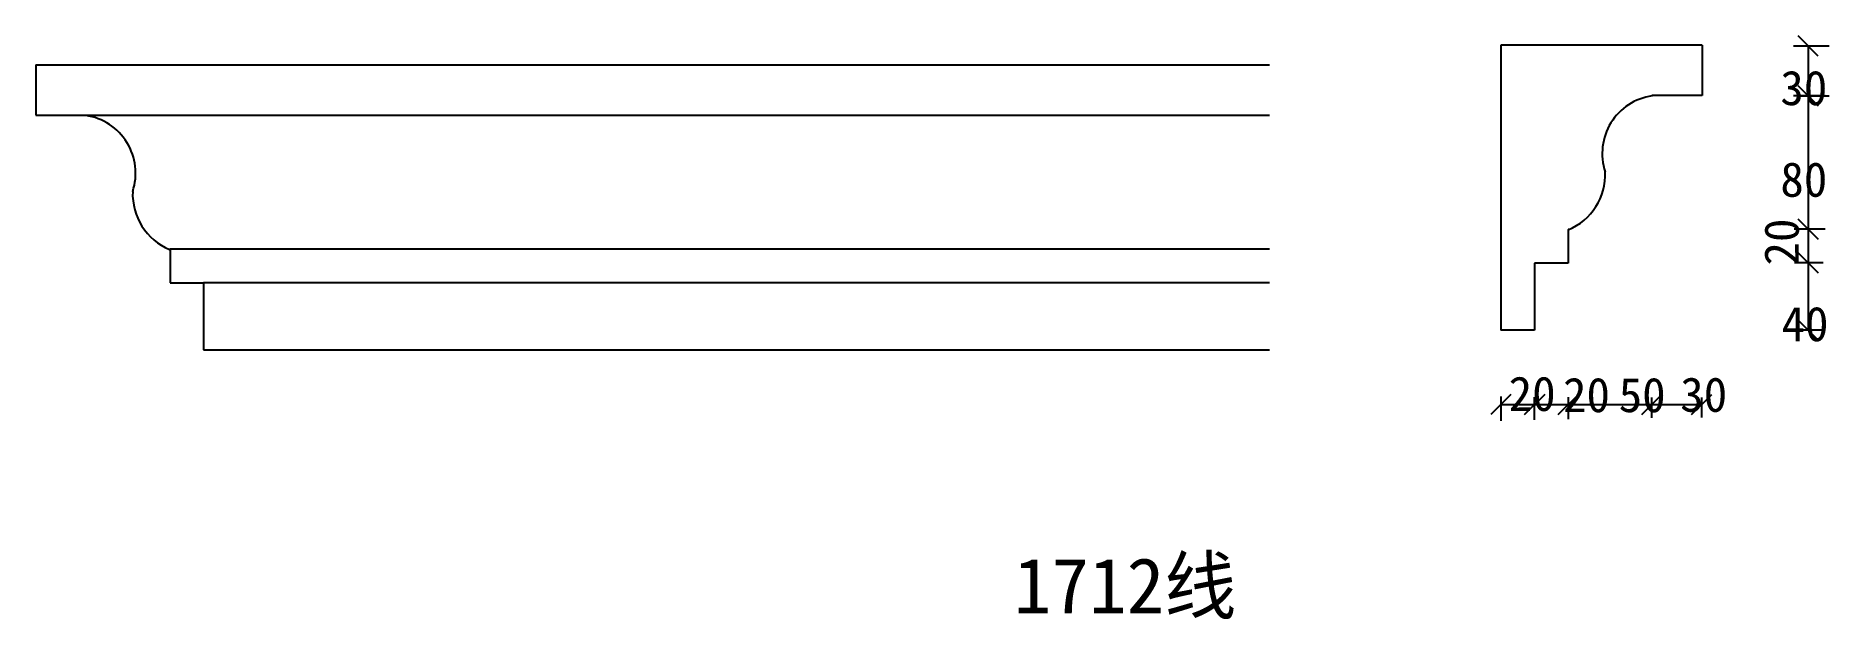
# Model space of a CAD drawing. Header units: metres. Extents: x 131 to 238, y 41 to 76.
import ezdxf

# ---------------------------------------------------------------- set-up
doc = ezdxf.new("R2010")
doc.units = ezdxf.units.M

# ---------------------------------------------------------------- blocks, each defined once
blk = doc.blocks.new('_OBLIQUE')
at = {"color": 0, "linetype": 'BYBLOCK'}
blk.add_line((-0.5, -0.5), (0.5, 0.5), dxfattribs=at)

msp = doc.modelspace()

# ---------------------------------------------------------------- linework, layer by layer
for p, q in [((218.28, 75.48), (218.28, 58.49)), ((230.28, 75.48), (218.28, 75.48)), ((230.28, 75.48), (230.28, 72.48)), ((235.72, 75.43), (237.85, 75.43)), ((236.6, 75.43), (236.6, 72.46)), ((130.92, 74.31), (204.48, 74.31)), ((130.92, 74.31), (130.92, 71.31)), ((230.28, 72.48), (227.28, 72.48)), ((227.28, 72.48), (227.28, 72.45)), ((237.61, 72.46), (235.72, 72.46)), ((235.96, 72.46), (237.85, 72.46)), ((236.6, 72.46), (236.6, 64.51)), ((130.92, 71.31), (133.92, 71.31)), ((204.48, 71.28), (133.9, 71.28)), ((133.92, 71.31), (133.92, 71.28)), ((222.33, 64.48), (222.28, 64.48)), ((222.28, 64.48), (222.28, 62.48)), ((237.61, 64.51), (235.76, 64.51)), ((236.6, 64.51), (236.6, 62.5)), ((138.87, 63.31), (138.92, 63.31)), ((204.48, 63.31), (138.92, 63.31)), ((138.92, 63.31), (138.92, 61.31)), ((220.28, 62.48), (220.28, 58.48)), ((222.28, 62.48), (220.28, 62.48)), ((235.97, 62.5), (235.79, 62.5)), ((237.49, 62.5), (235.81, 62.5)), ((236.6, 62.5), (236.6, 61.24)), ((236.6, 62.5), (236.6, 58.49)), ((138.92, 61.31), (140.92, 61.31)), ((204.48, 61.31), (140.92, 61.31)), ((140.92, 61.31), (140.92, 57.31)), ((220.28, 58.48), (218.27, 58.49)), ((237.42, 58.49), (235.81, 58.49)), ((140.92, 57.31), (204.48, 57.31)), ((218.28, 54.54), (218.28, 53.08)), ((218.28, 54.06), (220.29, 54.06)), ((220.29, 53.15), (220.29, 54.5)), ((220.29, 54.06), (222.3, 54.06)), ((220.29, 54.06), (222.79, 54.06)), ((222.3, 53.18), (222.3, 54.5)), ((222.3, 54.06), (227.28, 54.06)), ((227.28, 53.26), (227.28, 54.48)), ((227.28, 54.39), (227.28, 54.48)), ((227.28, 54.06), (230.25, 54.06)), ((230.25, 53.29), (230.25, 54.47))]:
    msp.add_line(p, q)
for centre, radius, start, end in [((227.79, 69.02), 3.47, 98.22, 198.33), ((133.4, 67.85), 3.47, 341.67, 81.78), ((220.92, 67.77), 3.58, 292.63, 2.52), ((140.27, 66.6), 3.58, 177.48, 247.37)]:
    msp.add_arc(centre, radius, start, end)

# ---------------------------------------------------------------- block references
at = {"xscale": 1.2, "yscale": 1.2, "zscale": 1.2}
for p, rotation in [((236.6, 75.43), 90), ((236.6, 72.46), 90), ((236.6, 72.46), 270), ((236.6, 64.51), 90), ((236.6, 64.51), 270), ((236.6, 62.5), 270), ((236.6, 62.5), 90), ((236.6, 58.49), 270), ((218.28, 54.06), 180), ((220.29, 54.06), 180), ((222.3, 54.06), 180), ((227.28, 54.06), 180)]:
    msp.add_blockref('_OBLIQUE', p, dxfattribs=dict(at, rotation=rotation))
for p in [(220.29, 54.06), (222.3, 54.06), (227.28, 54.06), (230.25, 54.06)]:
    msp.add_blockref('_OBLIQUE', p, dxfattribs=at)

# ---------------------------------------------------------------- texts
msp.add_text('20', height=2.06, rotation=90).set_placement((236.04, 62.34))
msp.add_text('1712线', height=3.3).set_placement((189.23, 41.61))
at = {"char_height": 2.06, "attachment_point": 1}
for s, insert in [('\\A1;30', (234.94, 73.96)), ('\\A1;80', (234.94, 68.5)), ('\\A1;40', (235.01, 59.89)), ('\\A1;20', (218.74, 55.73)), ('\\A1;20', (221.98, 55.66)), ('\\A1;50', (225.3, 55.66)), ('\\A1;30', (228.97, 55.68))]:
    msp.add_mtext(s, dxfattribs=dict(at, insert=insert))

doc.saveas('drawing.dxf')
